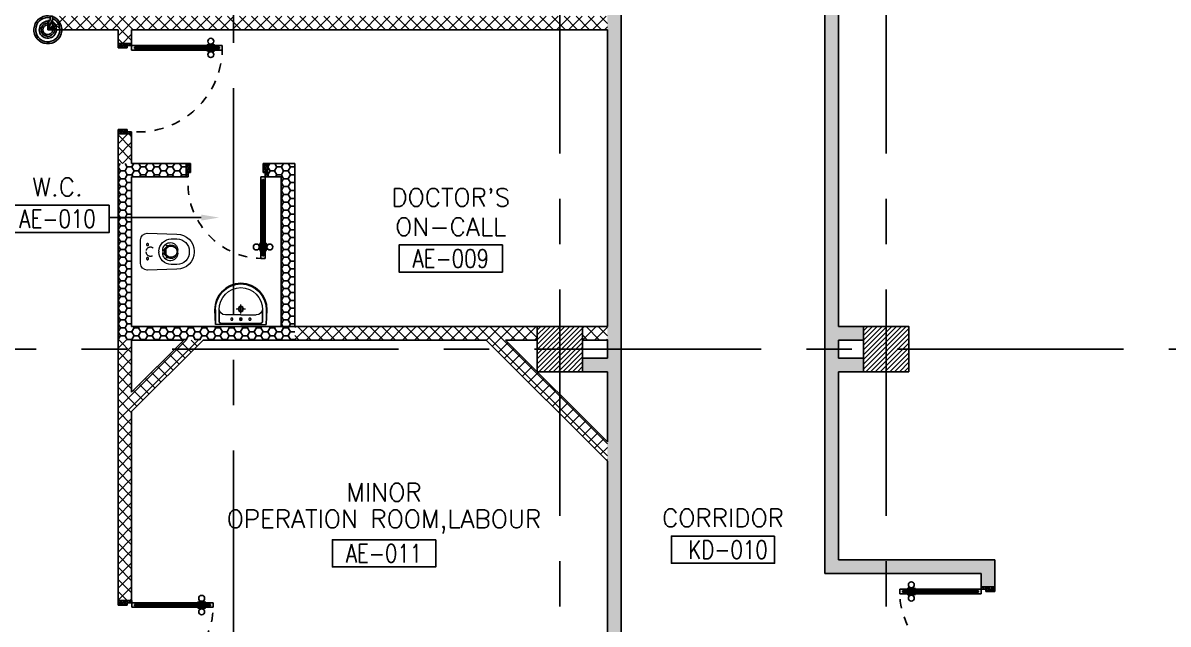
# Model space of a CAD drawing. Extents: x 417866.9 to 417960.2, y 43448 to 43538.2.
# Drawn here: x 417881.97 to 417894.61, y 43515.46 to 43522.09 of the extents above; entities that cross this region are included whole.
import ezdxf
from ezdxf.enums import TextEntityAlignment as Align

# ---------------------------------------------------------------- set-up
doc = ezdxf.new("R2010")
doc.units = 0
doc.header["$MEASUREMENT"] = 0
for name, pattern in [('CENTERX2', [4, 2.5, -0.5, 0.5, -0.5]), ('DASHED', [0.75, 0.5, -0.25]), ('HIDDEN', [0.375, 0.25, -0.125]), ('HIDDEN2', [0.1875, 0.125, -0.0625])]:
    doc.linetypes.add(name, pattern=pattern)
doc.layers.get('0').update_dxf_attribs({"linetype": 'CONTINUOUS'})
for name, color, linetype in [('AXES', 11, 'CENTERX2'), ('COL', 2, 'CONTINUOUS'), ('DOOR', 4, 'CONTINUOUS'), ('DOOR-DIM', 3, 'CONTINUOUS'), ('FIX', 3, 'CONTINUOUS'), ('HAT', 8, 'CONTINUOUS'), ('RM-BOX', 2, 'CONTINUOUS'), ('RM-IND', 5, 'CONTINUOUS'), ('RM-NAME', 2, 'CONTINUOUS'), ('RM-NO', 2, 'CONTINUOUS'), ('WALL', 2, 'CONTINUOUS'), ('WallType', 11, 'CONTINUOUS'), ('WallType2', 3, 'CONTINUOUS')]:
    doc.layers.add(name, color=color, linetype=linetype)
doc.styles.add('ROMANS', font='ROMANS.shx', dxfattribs={"width": 0.6})
pattern_1 = [(45, (0, 0), (-0.066291260736, 0.066291260736), []), (135, (0, 0), (-0.066291260736, -0.066291260736), [])]
pattern_2 = [(0, (0, 0), (0.075, 0.04330127), [0.05, -0.1]), (120, (0, 0), (-0.074999999836, 0.043301270284), [0.05, -0.1]), (60, (0, 0), (1.64e-10, 0.086602540284), [-0.1, 0.05])]

# ---------------------------------------------------------------- blocks, each defined once
blk = doc.blocks.new('RM1')
at = {"layer": 'RM-BOX'}
blk.add_lwpolyline([(570, -200), (-570, -200), (-570, -500), (570, -500)], close=True, dxfattribs=at)
at = {"layer": 'RM-NAME', "style": 'ROMANS'}
for tag, p in [('ROOMNAME1', (0, 324)), ('ROOMNAME2', (0, 0))]:
    blk.add_attdef(tag, text='', height=200, dxfattribs=at).set_placement(p, align=Align.MIDDLE)
at = {"layer": 'RM-NO', "style": 'ROMANS', "width": 0.8}
blk.add_attdef('ROOMNO', text='', height=200, dxfattribs=at).set_placement((0, -350), align=Align.MIDDLE)
blk = doc.blocks.new('A$C272A55A0')
at = {"layer": 'DOOR', "color": 0, "linetype": 'ByBlock'}
for p, q in [((0, 900), (0, 1050)), ((50, 1050), (0, 1050)), ((50, 950), (50, 1050)), ((1750, 950), (1750, 1050)), ((1750, 1050), (1800, 1050)), ((1800, 1050), (1800, 900)), ((0, 900), (25, 900)), ((25, 950), (50, 950)), ((25, 900), (25, 950)), ((75, 900), (25, 900)), ((25, 850), (25, 900)), ((75, 900), (75, 850)), ((1725, 900), (1775, 900)), ((1725, 900), (1725, 850)), ((1775, 950), (1750, 950)), ((1775, 900), (1775, 950)), ((1800, 900), (1775, 900)), ((1775, 850), (1775, 900)), ((42, 850), (25, 850)), ((58, 870), (42, 870)), ((42, 870), (42, 850)), ((58, 850), (58, 870)), ((75, 850), (58, 850)), ((1725, 850), (1742, 850)), ((1742, 870), (1758, 870)), ((1742, 850), (1742, 870)), ((1758, 870), (1758, 850)), ((1758, 850), (1775, 850)), ((1718, 160), (1709, 160)), ((1709, 95), (1709, 160)), ((1725, 173), (1718, 173)), ((1718, 173), (1718, 83)), ((1718, 95), (1718, 160)), ((1775, 173), (1782, 173)), ((1782, 173), (1782, 83)), ((1782, 160), (1791, 160)), ((1782, 95), (1782, 160)), ((1791, 95), (1791, 160)), ((25, 50), (42, 50)), ((25, 50), (25, 0)), ((25, 0), (75, 0)), ((75, 0), (25, 0)), ((42, 50), (42, 30)), ((42, 30), (58, 30)), ((58, 50), (75, 50)), ((58, 50), (58, 30)), ((75, 50), (75, 0)), ((1718, 95), (1709, 95)), ((1725, 83), (1718, 83)), ((1742, 50), (1725, 50)), ((1725, 50), (1725, 0)), ((1775, 0), (1725, 0)), ((1725, 0), (1775, 0)), ((1742, 50), (1742, 30)), ((1758, 30), (1742, 30)), ((1775, 50), (1758, 50)), ((1758, 50), (1758, 30)), ((1775, 83), (1782, 83)), ((1775, 50), (1775, 0)), ((1782, 95), (1791, 95))]:
    blk.add_line(p, q, dxfattribs=at)
at = {"layer": 'DOOR', "color": 9, "linetype": 'ByBlock'}
for p, q in [((50, 1050), (0, 1010)), ((50, 1050), (0, 937)), ((50, 1050), (37, 950)), ((1750, 1050), (1800, 1010)), ((1750, 1050), (1800, 937)), ((1750, 1050), (1763, 950))]:
    blk.add_line(p, q, dxfattribs=at)
at = {"layer": 'DOOR', "linetype": 'ByBlock'}
for p, q in [((25, 850), (25, 50)), ((42, 850), (42, 50)), ((58, 850), (58, 50)), ((75, 50), (75, 850)), ((1725, 50), (1725, 850)), ((1742, 850), (1742, 50)), ((1758, 850), (1758, 50)), ((1775, 850), (1775, 50))]:
    blk.add_line(p, q, dxfattribs=at)
at = {"layer": 'DOOR', "color": 0, "linetype": 'ByBlock'}
for centre in [(1676, 128), (1824, 128)]:
    blk.add_circle(centre, 32.4, dxfattribs=at)
at = {"layer": 'DOOR', "color": 9, "linetype": 'ByBlock'}
for centre, radius, start, end in [((50, 1050), 54.4, 203.2074, 270), ((50, 1050), 34.4, 180, 270), ((50, 1050), 14.4, 180, 270), ((1750, 1050), 14.4, 270, 0), ((1750, 1050), 34.4, 270, 0), ((1750, 1050), 54.4, 270, 336.7926), ((50, 1050), 74.4, 227.7764, 270), ((50, 1050), 94.4, 238.0182, 270), ((50, 1050), 114, 244.0838, 257.3774), ((50, 1050), 134, 248.1598, 259.28), ((50, 1050), 154, 251.1053, 256.2858), ((1750, 1050), 74.4, 270, 312.2236), ((1750, 1050), 94.4, 270, 301.9818), ((1750, 1050), 114, 282.6226, 295.9162), ((1750, 1050), 134, 280.72, 291.8402), ((1750, 1050), 154, 283.7142, 288.8947)]:
    blk.add_arc(centre, radius, start, end, dxfattribs=at)
at = {"layer": 'DOOR', "linetype": 'HIDDEN', "ltscale": 0.5}
for centre, start, end in [((50, 851), 268.3174, 3.2965), ((1750, 851), 176.7035, 271.6826)]:
    blk.add_arc(centre, 851, start, end, dxfattribs=at)
at = {"layer": 'WALL', "linetype": 'ByBlock'}
blk.add_line((1800, 900), (1800, 1050), dxfattribs=at)
blk = doc.blocks.new('*X56')
at = {"color": 0}
for p, q in [((80579, 62336), (81044, 62801)), ((80579, 62389), (80991, 62801)), ((80579, 62442), (80938, 62801)), ((80579, 62495), (80885, 62801)), ((80579, 62548), (80832, 62801)), ((80579, 62601), (80779, 62801)), ((80579, 62654), (80726, 62801)), ((80579, 62707), (80673, 62801)), ((80579, 62760), (80620, 62801)), ((80597, 62301), (81079, 62783)), ((80650, 62301), (81079, 62730)), ((80703, 62301), (81079, 62677)), ((80756, 62301), (81079, 62624)), ((80810, 62301), (81079, 62571)), ((80863, 62301), (81079, 62518)), ((80916, 62301), (81079, 62465)), ((80969, 62301), (81079, 62412)), ((81022, 62301), (81079, 62359)), ((81075, 62301), (81079, 62306))]:
    blk.add_line(p, q, dxfattribs=at)
blk = doc.blocks.new('*X57')
at = {"color": 0}
for p, q in [((84179, 62330), (84651, 62801)), ((84179, 62383), (84598, 62801)), ((84179, 62436), (84545, 62801)), ((84179, 62489), (84492, 62801)), ((84179, 62542), (84438, 62801)), ((84179, 62595), (84385, 62801)), ((84179, 62648), (84332, 62801)), ((84179, 62701), (84279, 62801)), ((84179, 62754), (84226, 62801)), ((84204, 62301), (84679, 62777)), ((84257, 62301), (84679, 62724)), ((84310, 62301), (84679, 62671)), ((84363, 62301), (84679, 62617)), ((84416, 62301), (84679, 62564)), ((84469, 62301), (84679, 62511)), ((84522, 62301), (84679, 62458)), ((84575, 62301), (84679, 62405)), ((84628, 62301), (84679, 62352))]:
    blk.add_line(p, q, dxfattribs=at)
blk = doc.blocks.new('A$C24ED45A6')
at = {"layer": 'DOOR', "color": 0, "linetype": 'ByBlock'}
for p, q in [((925, 1100), (925, 1150)), ((925, 1150), (975, 1150)), ((975, 1150), (925, 1150)), ((975, 1100), (975, 1150)), ((909, 1055), (909, 990)), ((918, 1055), (909, 1055)), ((918, 978), (918, 1068)), ((925, 1068), (918, 1068)), ((918, 1055), (918, 990)), ((942, 1100), (925, 1100)), ((942, 1100), (942, 1120)), ((958, 1120), (942, 1120)), ((958, 1100), (958, 1120)), ((975, 1100), (958, 1100)), ((975, 1068), (982, 1068)), ((982, 978), (982, 1068)), ((982, 1055), (982, 990)), ((982, 1055), (991, 1055)), ((991, 1055), (991, 990)), ((918, 990), (909, 990)), ((925, 978), (918, 978)), ((975, 978), (982, 978)), ((982, 990), (991, 990)), ((0, 0), (0, 150)), ((0, 150), (25, 150)), ((25, 150), (25, 100)), ((925, 150), (925, 200)), ((925, 200), (942, 200)), ((925, 150), (975, 150)), ((942, 200), (942, 180)), ((942, 180), (958, 180)), ((958, 180), (958, 200)), ((958, 200), (975, 200)), ((975, 200), (975, 150)), ((1000, 150), (975, 150)), ((975, 150), (975, 100)), ((1000, 150), (1000, 0)), ((50, 0), (0, 0)), ((25, 100), (50, 100)), ((50, 100), (50, 0)), ((975, 100), (950, 100)), ((950, 100), (950, 0)), ((950, 0), (1000, 0))]:
    blk.add_line(p, q, dxfattribs=at)
at = {"layer": 'DOOR', "linetype": 'ByBlock'}
for p, q in [((925, 1100), (925, 200)), ((942, 200), (942, 1100)), ((958, 200), (958, 1100)), ((975, 200), (975, 1100))]:
    blk.add_line(p, q, dxfattribs=at)
at = {"layer": 'DOOR', "color": 9, "linetype": 'ByBlock'}
for p, q in [((50, 0), (0, 114)), ((50, 0), (0, 40)), ((50, 0), (37, 100)), ((950, 0), (1000, 114)), ((950, 0), (963, 100)), ((950, 0), (1000, 40))]:
    blk.add_line(p, q, dxfattribs=at)
at = {"layer": 'DOOR', "color": 0, "linetype": 'ByBlock'}
for centre in [(876, 1023), (1024, 1023)]:
    blk.add_circle(centre, 32.4, dxfattribs=at)
at = {"layer": 'DOOR', "linetype": 'HIDDEN', "ltscale": 0.5}
blk.add_arc((950, 222), 928, 88.456, 184.4816, dxfattribs=at)
at = {"layer": 'DOOR', "color": 9, "linetype": 'ByBlock'}
for centre, radius, start, end in [((50, 0), 154, 103.7142, 108.8947), ((50, 0), 134, 100.72, 111.8402), ((950, 0), 134, 68.1598, 79.28), ((950, 0), 154, 71.1053, 76.2858), ((50, 0), 114, 102.6226, 115.9162), ((50, 0), 94.4, 90, 121.9818), ((50, 0), 74.4, 90, 132.2236), ((50, 0), 54.4, 90, 156.7926), ((50, 0), 34.4, 90, 180), ((50, 0), 14.4, 90, 180), ((950, 0), 94.4, 58.0182, 90), ((950, 0), 74.4, 47.7764, 90), ((950, 0), 54.4, 23.2074, 90), ((950, 0), 34.4, 0, 90), ((950, 0), 14.4, 0, 90), ((950, 0), 114, 64.0838, 77.3774)]:
    blk.add_arc(centre, radius, start, end, dxfattribs=at)
at = {"layer": 'WALL'}
blk.add_line((1000, 0), (1000, 150), dxfattribs=at)
blk = doc.blocks.new('LAV1')
at = {"layer": 'FIX', "linetype": 'DASHED', "lineweight": 20, "ltscale": 0.05}
for p, q in [((0, 170), (0, 270)), ((0, 170), (0, 270)), ((50, 220), (-50, 220))]:
    blk.add_line(p, q, dxfattribs=at)
at = {"layer": 'FIX', "linetype": 'ByBlock', "ltscale": 0.3}
for p, q in [((-287, 210), (-280, 50)), ((-240, 210), (-240, 85)), ((240, 210), (240, 85)), ((287, 210), (280, 50)), ((0, 60), (-215, 60)), ((0, 60), (215, 60))]:
    blk.add_line(p, q, dxfattribs=at)
at = {"layer": 'FIX', "linetype": 'Continuous', "lineweight": 20}
for p, q in [((-280, 210), (-280, 50)), ((0, 155), (-170, 155)), ((0, 155), (170, 155)), ((280, 210), (280, 50)), ((0, 50), (-280, 50)), ((0, 50), (-247, 50)), ((0, 50), (280, 50)), ((0, 50), (247, 50))]:
    blk.add_line(p, q, dxfattribs=at)
at = {"layer": 'FIX', "lineweight": 20}
for p, q in [((16, 107), (-15, 107)), ((0, 92), (0, 123))]:
    blk.add_line(p, q, dxfattribs=at)
for centre, radius in [((0, 220), 29.5), ((0, 220), 22.5), ((0, 107), 15.5)]:
    blk.add_circle(centre, radius, dxfattribs=at)
at = {"layer": 'FIX', "linetype": 'HIDDEN', "lineweight": 20, "ltscale": 0.05}
for centre in [(-100, 107), (100, 107)]:
    blk.add_circle(centre, 12.4, dxfattribs=at)
at = {"layer": 'FIX', "linetype": 'ByBlock', "ltscale": 0.3}
for centre, radius, start, end in [((5, 212), 292, 90.9964, 180.3903), ((-5, 212), 292, 359.6097, 89.0036), ((-215, 85), 25, 180, 270), ((215, 85), 25, 270, 0)]:
    blk.add_arc(centre, radius, start, end, dxfattribs=at)
at = {"layer": 'FIX', "linetype": 'Continuous', "lineweight": 20}
for centre, radius, start, end in [((5, 212), 285, 91.0202, 180.4), ((5, 212), 245, 91.1813, 180.4657), ((-5, 212), 285, 359.6, 88.9798), ((-5, 212), 245, 359.5343, 88.8187), ((-170, 225), 70, 180, 270), ((170, 225), 70, 270, 0)]:
    blk.add_arc(centre, radius, start, end, dxfattribs=at)
blk = doc.blocks.new('WC1')
at = {"layer": 'FIX', "lineweight": 20}
for p, q in [((35, 204), (-293, 194)), ((-230, 141), (-293, 141)), ((108, 0), (108, 131)), ((-482, 5), (-482, -5)), ((-429, 5), (-429, -5)), ((-289, 24), (-295, 0)), ((-295, 0), (-289, -24)), ((-150, 76), (-245, 60)), ((-94, 5), (-94, -5)), ((108, -131), (108, 0)), ((-245, -60), (-150, -76)), ((-293, -141), (-230, -141)), ((-293, -194), (35, -204)), ((32, -204), (35, -204))]:
    blk.add_line(p, q, dxfattribs=at)
at = {"layer": 'FIX', "linetype": 'Continuous', "lineweight": 20}
blk.add_line((-175, -47), (-175, 45), dxfattribs=at)
at = {"layer": 'FIX', "linetype": 'HIDDEN2', "lineweight": 20, "ltscale": 0.3}
blk.add_circle((0, 0), 49.8, dxfattribs=at)
at = {"layer": 'FIX', "linetype": 'HIDDEN', "lineweight": 20, "ltscale": 0.05}
for centre in [(32, 78), (32, -77)]:
    blk.add_circle(centre, 11.6, dxfattribs=at)
at = {"layer": 'FIX', "lineweight": 20}
for centre, radius, start, end in [((-293, 5), 189, 90, 180), ((-293, 5), 136, 90, 180), ((-230, 5), 136, 360, 90), ((35, 131), 73, 360, 90), ((-228, -7), 68.2, 128.9242, 152.8468), ((-219, -18), 82, 108.496, 128.9242), ((-293, -5), 189, 180, 270), ((-293, -5), 136, 180, 270), ((-228, 7), 68.2, 207.1532, 231.0758), ((-219, 18), 82, 231.0758, 251.504), ((-230, -5), 136, 270, 0), ((35, -131), 73, 270, 0)]:
    blk.add_arc(centre, radius, start, end, dxfattribs=at)
at = {"layer": 'FIX', "linetype": 'Continuous', "lineweight": 20}
for centre, start, end in [((-198, 46), 357.6662, 91.6121), ((-197, -46), 268.3879, 2.3338)]:
    blk.add_arc(centre, 22.3, start, end, dxfattribs=at)
blk = doc.blocks.new('DOOR100')
at = {"layer": 'DOOR', "color": 7, "linetype": 'ByBlock'}
for p, q in [((-75, 1250), (-75, 1300)), ((-75, 1300), (-25, 1300)), ((-25, 1300), (-75, 1300)), ((-58, 1250), (-58, 1270)), ((-42, 1270), (-58, 1270)), ((-42, 1250), (-42, 1270)), ((-25, 1250), (-25, 1300)), ((-91, 1205), (-91, 1140)), ((-82, 1205), (-91, 1205)), ((-82, 1140), (-91, 1140)), ((-82, 1128), (-82, 1218)), ((-75, 1218), (-82, 1218)), ((-82, 1205), (-82, 1140)), ((-58, 1250), (-75, 1250)), ((-25, 1250), (-42, 1250)), ((-25, 1218), (-18, 1218)), ((-18, 1128), (-18, 1218)), ((-18, 1205), (-18, 1140)), ((-18, 1205), (-9, 1205)), ((-18, 1140), (-9, 1140)), ((-9, 1205), (-9, 1140)), ((-75, 1128), (-82, 1128)), ((-25, 1128), (-18, 1128)), ((-1200, 0), (-1200, 150)), ((-1200, 150), (-1175, 150)), ((-1200, 150), (-1200, 0)), ((-1175, 150), (-1175, 100)), ((-75, 200), (-58, 200)), ((-75, 150), (-75, 200)), ((-75, 150), (-25, 150)), ((-58, 200), (-58, 180)), ((-58, 180), (-42, 180)), ((-42, 200), (-25, 200)), ((-42, 180), (-42, 200)), ((-25, 200), (-25, 150)), ((0, 150), (-25, 150)), ((-25, 150), (-25, 100)), ((0, 0), (0, 150)), ((0, 150), (0, 0)), ((-1150, 0), (-1200, 114)), ((-1150, 0), (-1200, 40)), ((-1150, 0), (-1200, 0)), ((-1175, 100), (-1150, 100)), ((-1150, 0), (-1163, 100)), ((-1150, 100), (-1150, 0)), ((-50, 0), (0, 114)), ((-50, 100), (-50, 0)), ((-50, 0), (-37, 100)), ((-25, 100), (-50, 100)), ((-50, 0), (0, 40)), ((-50, 0), (0, 0))]:
    blk.add_line(p, q, dxfattribs=at)
at = {"layer": 'DOOR', "linetype": 'ByBlock'}
for p, q in [((-75, 1250), (-75, 200)), ((-58, 200), (-58, 1250)), ((-42, 200), (-42, 1250)), ((-25, 200), (-25, 1250))]:
    blk.add_line(p, q, dxfattribs=at)
at = {"layer": 'DOOR', "color": 7, "linetype": 'ByBlock'}
for centre in [(-124, 1173), (24, 1173)]:
    blk.add_circle(centre, 32.4, dxfattribs=at)
at = {"layer": 'DOOR', "linetype": 'HIDDEN', "ltscale": 0.5}
blk.add_arc((-25, 150), 1150, 90, 180, dxfattribs=at)
at = {"layer": 'DOOR', "color": 7, "linetype": 'ByBlock'}
for centre, radius, start, end in [((-1150, 0), 154, 103.7142, 108.8947), ((-1150, 0), 134, 100.72, 111.8402), ((-50, 0), 134, 68.1598, 79.28), ((-50, 0), 154, 71.1053, 76.2858), ((-1150, 0), 94.4, 90, 121.9818), ((-1150, 0), 74.4, 90, 132.2236), ((-1150, 0), 54.4, 90, 156.7926), ((-1150, 0), 34.4, 90, 180), ((-1150, 0), 14.4, 90, 180), ((-50, 0), 94.4, 58.0182, 90), ((-50, 0), 74.4, 47.7764, 90), ((-50, 0), 54.4, 23.2074, 90), ((-50, 0), 34.4, 0, 90), ((-50, 0), 14.4, 0, 90), ((-50, 0), 114, 64.0838, 77.3774)]:
    blk.add_arc(centre, radius, start, end, dxfattribs=at)
blk = doc.blocks.new('DOOR90')
at = {"layer": 'DOOR', "color": 7, "linetype": 'ByBlock'}
for p, q in [((-150, 0), (0, 0)), ((-150, 0), (-150, -25)), ((0, -50), (-114, 0)), ((0, -50), (-40, 0)), ((0, -50), (0, 0)), ((-1000, -25), (-1050, -25)), ((-1050, -75), (-1050, -25)), ((-1050, -25), (-1050, -75)), ((-1000, -75), (-1050, -75)), ((-1000, -42), (-1020, -42)), ((-1020, -42), (-1020, -58)), ((-1000, -58), (-1020, -58)), ((-1000, -25), (-1000, -42)), ((-1000, -58), (-1000, -75)), ((-878, -18), (-968, -18)), ((-968, -25), (-968, -18)), ((-968, -75), (-968, -82)), ((-878, -82), (-968, -82)), ((-955, -9), (-890, -9)), ((-955, -18), (-955, -9)), ((-955, -18), (-890, -18)), ((-955, -82), (-890, -82)), ((-955, -82), (-955, -91)), ((-955, -91), (-890, -91)), ((-890, -18), (-890, -9)), ((-890, -82), (-890, -91)), ((-878, -25), (-878, -18)), ((-878, -75), (-878, -82)), ((-200, -25), (-150, -25)), ((-200, -42), (-200, -25)), ((-180, -42), (-200, -42)), ((-200, -58), (-180, -58)), ((-200, -75), (-200, -58)), ((-150, -75), (-200, -75)), ((-180, -58), (-180, -42)), ((-150, -25), (-100, -25)), ((-150, -75), (-150, -25)), ((-100, -25), (-100, -50)), ((0, -50), (-100, -37)), ((-100, -50), (0, -50)), ((-150, -875), (-100, -875)), ((-150, -900), (-150, -875)), ((0, -850), (-114, -900)), ((-100, -875), (-100, -850)), ((0, -850), (-100, -863)), ((-100, -850), (0, -850)), ((0, -850), (-40, -900)), ((0, -850), (0, -900)), ((-150, -900), (0, -900)), ((0, -900), (-150, -900))]:
    blk.add_line(p, q, dxfattribs=at)
at = {"layer": 'DOOR', "linetype": 'ByBlock'}
for p, q in [((-200, -25), (-1000, -25)), ((-200, -42), (-1000, -42)), ((-200, -58), (-1000, -58)), ((-1000, -75), (-200, -75))]:
    blk.add_line(p, q, dxfattribs=at)
at = {"layer": 'DOOR', "color": 7, "linetype": 'ByBlock'}
for centre in [(-923, 24), (-923, -124)]:
    blk.add_circle(centre, 32.4, dxfattribs=at)
for centre, radius, start, end in [((0, -50), 154, 161.1053, 166.2858), ((0, -50), 94.4, 148.0182, 180), ((0, -50), 134, 158.1598, 169.28), ((0, -50), 114, 154.0838, 167.3774), ((0, -50), 74.4, 137.7764, 180), ((0, -50), 54.4, 113.2074, 180), ((0, -50), 34.4, 90, 180), ((0, -50), 14.4, 90, 180), ((0, -850), 134, 190.72, 201.8402), ((0, -850), 94.4, 180, 211.9818), ((0, -850), 74.4, 180, 222.2236), ((0, -850), 54.4, 180, 246.7926), ((0, -850), 34.4, 180, 270), ((0, -850), 14.4, 180, 270), ((0, -850), 154, 193.7142, 198.8947)]:
    blk.add_arc(centre, radius, start, end, dxfattribs=at)
at = {"layer": 'DOOR', "linetype": 'HIDDEN', "ltscale": 0.5}
blk.add_arc((-222, -50), 828, 178.2701, 275.003, dxfattribs=at)

msp = doc.modelspace()

# ---------------------------------------------------------------- hatches: boundary and pattern name
at = {"layer": 'WallType'}
h = msp.add_hatch(dxfattribs=at)
h.set_pattern_fill('ANSI37', color=256, scale=0.75, style=0)
h.set_pattern_definition(pattern_1)
h.paths.add_polyline_path([(417888.4216, 43522.1693), (417882.2966, 43522.1693), (417882.2966, 43522.0193), (417883.0216, 43522.0193), (417883.0216, 43521.8684), (417883.1716, 43521.8684), (417883.1716, 43522.0193), (417888.4216, 43522.0193)])
h = msp.add_hatch(dxfattribs=at)
h.set_pattern_fill('ANSI37', color=256, scale=0.75, style=0)
h.set_pattern_definition(pattern_1)
h.paths.add_polyline_path([(417883.1716, 43520.8684), (417883.0216, 43520.8684), (417883.0216, 43520.5443), (417883.1716, 43520.5443)])
h = msp.add_hatch(dxfattribs=at)
h.set_pattern_fill('ANSI37', color=256, scale=0.75, style=0)
h.set_pattern_definition(pattern_1)
h.paths.add_polyline_path([(417887.6466, 43518.7443), (417884.9716, 43518.7443), (417884.9716, 43518.5943), (417887.0845, 43518.5943), (417888.4216, 43517.2572), (417888.4216, 43517.4693), (417887.2966, 43518.5943), (417887.6466, 43518.5943)])
h = msp.add_hatch(dxfattribs=at)
h.set_pattern_fill('ANSI37', color=256, scale=0.75, style=0)
h.set_pattern_definition(pattern_1)
h.paths.add_polyline_path([(417888.4216, 43518.7443), (417888.1466, 43518.7443), (417888.1466, 43518.5943), (417888.4216, 43518.5943)])
h = msp.add_hatch(dxfattribs=at)
h.set_pattern_fill('ANSI37', color=256, scale=0.75, style=0)
h.set_pattern_definition(pattern_1)
h.paths.add_polyline_path([(417883.1716, 43517.8065), (417883.9595, 43518.5943), (417883.7474, 43518.5943), (417883.1716, 43518.0186), (417883.1716, 43518.5943), (417883.0216, 43518.5943), (417883.0216, 43515.7193), (417883.1716, 43515.7193)])
at = {"layer": 'WallType2'}
h = msp.add_hatch(dxfattribs=at)
h.set_pattern_fill('HONEY', color=256, scale=0.4, style=0)
h.set_pattern_definition(pattern_2)
edge = h.paths.add_edge_path()
edge.add_line((417888.5716, 43524.6634), (417888.5716, 43525.0193))
edge.add_line((417888.5716, 43525.0193), (417888.6966, 43525.0193))
edge.add_line((417888.6966, 43525.0193), (417888.6966, 43525.1693))
edge.add_line((417888.6966, 43525.1693), (417888.5716, 43525.1693))
edge.add_line((417888.5716, 43525.1693), (417888.5716, 43525.5943))
edge.add_line((417888.5716, 43525.5943), (417888.1466, 43525.5943))
edge.add_line((417888.1466, 43525.5943), (417888.1466, 43525.4443))
edge.add_line((417888.1466, 43525.4443), (417888.4216, 43525.4443))
edge.add_line((417888.4216, 43525.4443), (417888.4216, 43522.1693))
edge.add_line((417888.4216, 43522.1693), (417888.4216, 43518.5943))
edge.add_line((417888.4216, 43518.5943), (417888.4216, 43518.3943))
edge.add_line((417888.4216, 43518.3943), (417888.1466, 43518.3943))
edge.add_line((417888.1466, 43518.3943), (417888.1466, 43518.2443))
edge.add_line((417888.1466, 43518.2443), (417888.4216, 43518.2443))
edge.add_line((417888.4216, 43518.2443), (417888.4216, 43517.2572))
edge.add_line((417888.4216, 43517.2572), (417888.4216, 43514.3451))
edge.add_line((417888.4216, 43514.3451), (417888.4216, 43513.7693))
edge.add_line((417888.4216, 43513.7693), (417887.6337, 43513.7693))
edge.add_line((417887.6337, 43513.7693), (417885.2716, 43513.7693))
edge.add_line((417885.2716, 43513.7693), (417885.2716, 43513.6193))
edge.add_line((417885.2716, 43513.6193), (417885.9216, 43513.6193))
edge.add_line((417885.9216, 43513.6193), (417885.9216, 43511.5443))
edge.add_line((417885.9216, 43511.5443), (417883.1716, 43511.5443))
edge.add_line((417883.1716, 43511.5443), (417883.1716, 43512.5693))
edge.add_line((417883.1716, 43512.5693), (417883.0216, 43512.5693))
edge.add_line((417883.0216, 43512.5693), (417883.0216, 43511.2443))
edge.add_line((417883.0216, 43511.2443), (417883.1716, 43511.2443))
edge.add_line((417883.1716, 43511.2443), (417883.1716, 43511.3943))
edge.add_line((417883.1716, 43511.3943), (417886.2216, 43511.3943))
edge.add_line((417886.2216, 43511.3943), (417886.2216, 43511.5443))
edge.add_line((417886.2216, 43511.5443), (417886.0716, 43511.5443))
edge.add_line((417886.0716, 43511.5443), (417886.0716, 43513.6193))
edge.add_line((417886.0716, 43513.6193), (417888.4216, 43513.6193))
edge.add_line((417888.4216, 43513.6193), (417888.4216, 43512.2477))
edge.add_line((417888.4216, 43512.2477), (417888.4216, 43512.2477))
edge.add_ellipse((417888.3486, 43512.2477), major_axis=(-0.0516, 0.0516), ratio=1, start_angle=225, end_angle=225.01672, ccw=False)
edge.add_line((417888.4216, 43512.2477), (417888.4216, 43511.986))
edge.add_line((417888.4216, 43511.986), (417888.4216, 43511.986))
edge.add_ellipse((417888.3486, 43511.986), major_axis=(0.0516, 0.0516), ratio=1, start_angle=314.98328, end_angle=315, ccw=False)
edge.add_line((417888.4216, 43511.986), (417888.4216, 43511.5443))
edge.add_line((417888.4216, 43511.5443), (417888.1466, 43511.5443))
edge.add_line((417888.1466, 43511.5443), (417888.1466, 43511.3943))
edge.add_line((417888.1466, 43511.3943), (417888.4216, 43511.3943))
edge.add_line((417888.4216, 43511.3943), (417888.4216, 43511.1943))
edge.add_line((417888.4216, 43511.1943), (417888.1466, 43511.1943))
edge.add_line((417888.1466, 43511.1943), (417888.1466, 43511.0443))
edge.add_line((417888.1466, 43511.0443), (417888.4216, 43511.0443))
edge.add_line((417888.4216, 43511.0443), (417888.4216, 43507.7693))
edge.add_line((417888.4216, 43507.7693), (417887.2966, 43507.7693))
edge.add_line((417887.2966, 43507.7693), (417883.1716, 43507.7693))
edge.add_line((417883.1716, 43507.7693), (417883.1716, 43510.0443))
edge.add_line((417883.1716, 43510.0443), (417883.0216, 43510.0443))
edge.add_line((417883.0216, 43510.0443), (417883.0216, 43508.9693))
edge.add_line((417883.0216, 43508.9693), (417882.8841, 43508.9693))
edge.add_line((417882.8841, 43508.9693), (417882.8841, 43508.8193))
edge.add_line((417882.8841, 43508.8193), (417883.0216, 43508.8193))
edge.add_line((417883.0216, 43508.8193), (417883.0216, 43507.6193))
edge.add_line((417883.0216, 43507.6193), (417886.6216, 43507.6193))
edge.add_line((417886.6216, 43507.6193), (417886.6216, 43507.3943))
edge.add_line((417886.6216, 43507.3943), (417886.7716, 43507.3943))
edge.add_line((417886.7716, 43507.3943), (417886.7716, 43507.6193))
edge.add_line((417886.7716, 43507.6193), (417888.5716, 43507.6193))
edge.add_line((417888.5716, 43507.6193), (417888.5716, 43508.8193))
edge.add_line((417888.5716, 43508.8193), (417888.7966, 43508.8193))
edge.add_line((417888.7966, 43508.8193), (417888.7966, 43508.9693))
edge.add_line((417888.7966, 43508.9693), (417888.5716, 43508.9693))
edge.add_line((417888.5716, 43508.9693), (417888.5716, 43524.6634))
h = msp.add_hatch(dxfattribs=at)
h.set_pattern_fill('HONEY', color=256, scale=0.4, style=0)
h.set_pattern_definition([(0, (0, 0), (0.075, 0.04330127), [0.05, -0.1]), (120, (0, 0), (-0.074999999836, 0.043301270284), [0.05, -0.1]), (60, (0, 0), (1.64e-10, 0.086602540284), [-0.1, 0.05])])
h.paths.add_polyline_path([(417890.9716, 43525.4443), (417891.2466, 43525.4443), (417891.2466, 43525.5943), (417890.8216, 43525.5943), (417890.8216, 43525.1693), (417890.6966, 43525.1693), (417890.6966, 43525.0193), (417890.8216, 43525.0193), (417890.8216, 43516.0193), (417892.0966, 43516.0193), (417892.5466, 43516.0193), (417892.5466, 43515.8693), (417892.6966, 43515.8693), (417892.6966, 43516.1693), (417890.9716, 43516.1693), (417890.9716, 43518.2443), (417891.2466, 43518.2443), (417891.2466, 43518.3943), (417890.9716, 43518.3943), (417890.9716, 43518.5943), (417891.2466, 43518.5943), (417891.2466, 43518.7443), (417890.9716, 43518.7443)])
h = msp.add_hatch(dxfattribs=at)
h.set_pattern_fill('HONEY', color=256, scale=0.4, style=0)
h.set_pattern_definition(pattern_2)
h.paths.add_polyline_path([(417884.9716, 43520.5443), (417884.6716, 43520.5443), (417884.6716, 43520.3943), (417884.8216, 43520.3943), (417884.8216, 43520.2443), (417884.8216, 43519.6346), (417884.8221, 43519.6346), (417884.8221, 43519.1106), (417884.8216, 43519.1106), (417884.8216, 43518.7443), (417883.1716, 43518.7443), (417883.1716, 43519.9457), (417883.0216, 43519.9457), (417883.0216, 43518.5943), (417883.7474, 43518.5943), (417884.9716, 43518.5943)])
h.paths.add_polyline_path([(417883.1716, 43520.3943), (417883.7716, 43520.3943), (417883.7716, 43520.5443), (417883.0216, 43520.5443), (417883.0216, 43519.9457), (417883.1716, 43519.9457)])

# ---------------------------------------------------------------- linework, layer by layer
at = {"layer": 'AXES'}
for p, q in [((417887.8966, 43448.6529), (417887.8966, 43537.5491)), ((417891.4966, 43448.6529), (417891.4966, 43537.5491)), ((417884.2966, 43466.8743), (417884.2966, 43525.4443)), ((417867.6171, 43518.4943), (417959.5152, 43518.4943))]:
    msp.add_line(p, q, dxfattribs=at)
at = {"layer": 'COL'}
for p, q in [((417887.6466, 43518.7443), (417887.6466, 43518.2443)), ((417888.1466, 43518.7443), (417887.6466, 43518.7443)), ((417888.1466, 43518.2443), (417888.1466, 43518.7443)), ((417887.6466, 43518.2443), (417888.1466, 43518.2443))]:
    msp.add_line(p, q, dxfattribs=at)
msp.add_lwpolyline([(417891.2466, 43518.7443), (417891.2466, 43518.2443), (417891.7466, 43518.2443), (417891.7466, 43518.7443)], close=True, dxfattribs=at)
at = {"layer": 'RM-IND'}
msp.add_line((417883.9387, 43519.9457), (417882.9238, 43519.9457), dxfattribs=at)
msp.add_solid([(417883.9387, 43519.9123), (417883.9387, 43519.979), (417884.1387, 43519.9457)], dxfattribs=at)
at = {"layer": 'WALL'}
for p, q in [((417890.9716, 43525.4443), (417890.9716, 43518.7443)), ((417888.5716, 43525.0193), (417888.5716, 43508.9693)), ((417888.5716, 43525.0193), (417888.5716, 43508.9693)), ((417888.5716, 43525.0193), (417888.5716, 43508.9693)), ((417890.8216, 43525.0193), (417890.8216, 43516.0193)), ((417890.8216, 43525.0193), (417890.8216, 43516.0193)), ((417888.5716, 43524.6634), (417888.5716, 43508.9693)), ((417882.2966, 43522.1693), (417882.2966, 43522.0193)), ((417882.2966, 43522.0193), (417883.0216, 43522.0193)), ((417883.0216, 43521.8684), (417883.0216, 43522.0193)), ((417883.1716, 43522.0193), (417888.4216, 43522.0193)), ((417883.1716, 43521.8684), (417883.1716, 43522.0193)), ((417888.4216, 43522.0193), (417888.4216, 43518.7443)), ((417888.4216, 43522.0193), (417888.4216, 43518.7443)), ((417888.4216, 43522.0193), (417888.4216, 43518.7443)), ((417888.4216, 43522.0193), (417888.4216, 43518.7443)), ((417883.1716, 43521.8684), (417883.0216, 43521.8684)), ((417883.0216, 43518.7443), (417883.0216, 43520.8684)), ((417883.1716, 43520.8684), (417883.0216, 43520.8684)), ((417883.1716, 43520.5443), (417883.1716, 43520.8684)), ((417883.1716, 43520.5443), (417883.7716, 43520.5443)), ((417883.7716, 43520.3943), (417883.7716, 43520.5443)), ((417884.6716, 43520.5443), (417884.9716, 43520.5443)), ((417884.6716, 43520.3943), (417884.6716, 43520.5443)), ((417884.9716, 43518.7443), (417884.9716, 43520.5443)), ((417884.9716, 43520.2443), (417884.9716, 43520.5443)), ((417883.1716, 43518.7443), (417883.1716, 43520.3943)), ((417883.1716, 43520.3943), (417883.7716, 43520.3943)), ((417884.6716, 43520.3943), (417884.8216, 43520.3943)), ((417884.8216, 43518.7443), (417884.8216, 43520.3943)), ((417884.8216, 43520.2443), (417884.8216, 43520.3943)), ((417883.0216, 43518.8952), (417883.0216, 43515.7193)), ((417883.1716, 43518.8952), (417883.1716, 43518.7443)), ((417883.1716, 43518.7443), (417887.6466, 43518.7443)), ((417888.1466, 43518.7443), (417888.4216, 43518.7443)), ((417888.4216, 43518.7443), (417888.1466, 43518.7443)), ((417888.1466, 43518.7443), (417888.4216, 43518.7443)), ((417888.4216, 43518.7443), (417888.1466, 43518.7443)), ((417891.2466, 43518.7443), (417890.9716, 43518.7443)), ((417891.2466, 43518.7443), (417890.9716, 43518.7443)), ((417883.1716, 43517.8065), (417883.9595, 43518.5943)), ((417883.1716, 43518.5943), (417883.7474, 43518.5943)), ((417883.1716, 43518.5943), (417883.1716, 43518.0186)), ((417883.1716, 43518.0186), (417883.7474, 43518.5943)), ((417883.9595, 43518.5943), (417887.0845, 43518.5943)), ((417888.4216, 43517.2572), (417887.0845, 43518.5943)), ((417888.4216, 43517.4693), (417887.2966, 43518.5943)), ((417887.2966, 43518.5943), (417887.6466, 43518.5943)), ((417888.1466, 43518.5943), (417888.4216, 43518.5943)), ((417888.4216, 43518.3943), (417888.4216, 43518.5943)), ((417891.2466, 43518.5943), (417890.9716, 43518.5943)), ((417890.9716, 43518.3943), (417890.9716, 43518.5943)), ((417888.4216, 43518.3943), (417888.1466, 43518.3943)), ((417891.2466, 43518.3943), (417890.9716, 43518.3943)), ((417888.1466, 43518.2443), (417888.4216, 43518.2443)), ((417888.4216, 43518.2443), (417888.1466, 43518.2443)), ((417888.1466, 43518.2443), (417888.4216, 43518.2443)), ((417888.4216, 43518.2443), (417888.1466, 43518.2443)), ((417888.4216, 43518.2443), (417888.4216, 43517.4693)), ((417890.9716, 43518.2443), (417890.9716, 43516.1693)), ((417891.2466, 43518.2443), (417890.9716, 43518.2443)), ((417891.2466, 43518.2443), (417890.9716, 43518.2443)), ((417883.1716, 43517.8065), (417883.1716, 43515.7193)), ((417888.4216, 43517.2572), (417888.4216, 43514.5572)), ((417890.9716, 43516.1693), (417892.6966, 43516.1693)), ((417892.6966, 43516.1693), (417892.6966, 43515.8693)), ((417890.8216, 43516.0193), (417892.5466, 43516.0193)), ((417890.8216, 43516.0193), (417892.0966, 43516.0193)), ((417892.5466, 43516.0193), (417892.5466, 43515.8693)), ((417892.5466, 43515.8693), (417892.6966, 43515.8693)), ((417883.1716, 43515.7193), (417883.0216, 43515.7193))]:
    msp.add_line(p, q, dxfattribs=at)

# ---------------------------------------------------------------- block references
at = {"layer": 'DOOR', "xscale": -0.001000000047497451, "yscale": 0.0009999999892897904, "zscale": 0.001}
msp.add_blockref('DOOR100', (417881.0966, 43522.0193), dxfattribs=at)
at = {"layer": 'DOOR', "color": 0, "yscale": 0.0009999999892897904, "zscale": 0.001}
for name, p, xscale, rotation in [('A$C24ED45A6', (417883.0216, 43520.8684), -0.0009999999892897904, 270), ('A$C272A55A0', (417891.6463, 43514.0693), -0.0009999999892897904, 270), ('A$C272A55A0', (417884.072, 43513.9193), 0.0009999999892897904, 90)]:
    msp.add_blockref(name, p, dxfattribs=dict(at, xscale=xscale, rotation=rotation))
at = {"layer": 'DOOR-DIM', "xscale": -0.0009999999892897904, "yscale": 0.0009999999892897904, "zscale": 0.001, "rotation": 270}
msp.add_blockref('DOOR90', (417884.6716, 43520.5443), dxfattribs=at)
at = {"layer": 'HAT', "xscale": 0.001000000047497451, "yscale": 0.0009999999892897904, "zscale": 0.001}
for p, values in [((417882.3539, 43520.2828), {'ROOMNO': 'AE-010', 'ROOMNAME2': 'W.C.'}), ((417886.6929, 43519.8442), {'ROOMNO': 'AE-009', 'ROOMNAME2': 'ON-CALL', 'ROOMNAME1': "DOCTOR'S"}), ((417885.9563, 43516.5896), {'ROOMNO': 'AE-011', 'ROOMNAME2': 'OPERATION ROOM,LABOUR', 'ROOMNAME1': 'MINOR'})]:
    msp.add_blockref('RM1', p, dxfattribs=at).add_auto_attribs(values)
for name in ['*X56', '*X57']:
    msp.add_blockref(name, (417807.0674, 43455.9433), dxfattribs=at)
at = {"layer": 'WALL', "xscale": -0.001000000047497451, "yscale": 0.0009999999892897904, "zscale": 0.001}
for name, p in [('WC1', (417883.3787, 43519.5693)), ('LAV1', (417884.3766, 43518.7173))]:
    msp.add_blockref(name, p, dxfattribs=at)
at = {"layer": 'WALL', "xscale": 0.001000000047497451, "yscale": 0.0009999999892897904, "zscale": 0.001}
msp.add_blockref('RM1', (417889.6966, 43516.631), dxfattribs=at).add_auto_attribs({'ROOMNO': ' KD-010', 'ROOMNAME2': 'CORRIDOR'})

doc.saveas('drawing.dxf')
